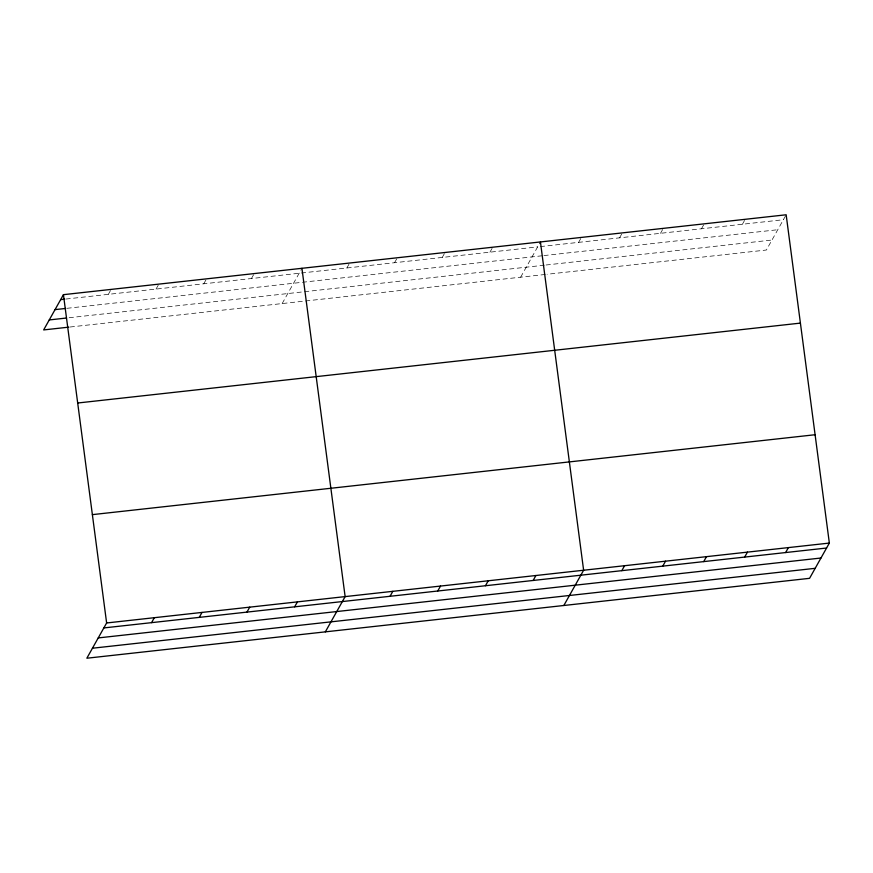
<?xml version="1.0" encoding="UTF-8"?>
<svg xmlns="http://www.w3.org/2000/svg" width="873" height="873" viewBox="0 0 873 873"><rect width="100%" height="100%" fill="white"/><g stroke="black" fill="none" stroke-linecap="round" stroke-linejoin="round"><path stroke-width="0.65" stroke-dasharray="4.37 3.27" d="M108.35 294.354L111.133 289.399M156.06 289.083L158.831 284.129M203.758 283.801L206.53 278.858M251.457 278.531L254.229 273.576M282.154 303.564L301.381 269.299M346.854 267.989L349.637 263.035M394.552 262.708L397.335 257.764M442.251 257.437L445.034 252.483M489.949 252.166L492.732 247.212M520.646 277.188L539.874 242.934M578.603 242.367L581.385 237.412M619.557 237.838L622.34 232.884M660.512 233.309L663.294 228.355M701.466 228.781L704.249 223.826M742.421 224.252L745.204 219.298M785.602 215.762L766.374 250.027L547.065 274.275M65.955 299.035L537.659 246.895M540.3 246.601L783.376 219.723M66.97 308.311L542.613 255.724M543.934 255.571L777.767 229.719M69.142 317.728L544.752 265.152M546.072 264.999L771.983 240.031M70.146 327.004L545.745 274.417"/><path stroke-width="1.31" d="M63.434 294.67L106.626 622.973L86.842 658.22L809.566 578.33L829.35 543.071L786.158 214.78L63.434 294.67L43.65 329.929L68.825 327.146M151.553 622.645L154.325 617.702M199.251 617.375L202.023 612.42M246.95 612.104L249.722 607.15M294.648 606.833L297.42 601.879M325.345 631.856L345.13 596.608L301.927 268.306M390.045 596.281L392.828 591.327M437.744 591.01L440.527 586.056M485.443 585.739L488.225 580.785M533.141 580.458L535.924 575.514M563.838 605.491L583.622 570.233L540.431 241.941M621.805 570.658L624.577 565.715M662.76 566.13L665.532 561.186M703.714 561.601L706.486 556.658M744.669 557.072L747.441 552.129M785.624 552.544L788.395 547.6M60.652 299.625L64.635 299.188M55.043 309.62L65.639 308.453M49.259 319.933L66.49 318.023M77.686 403.01L800.41 323.108M92.374 514.634L815.098 434.732M106.626 622.973L829.35 543.071M103.843 627.927L826.567 548.026M98.234 637.923L820.958 558.022M92.451 648.224L815.175 568.323"/></g></svg>
